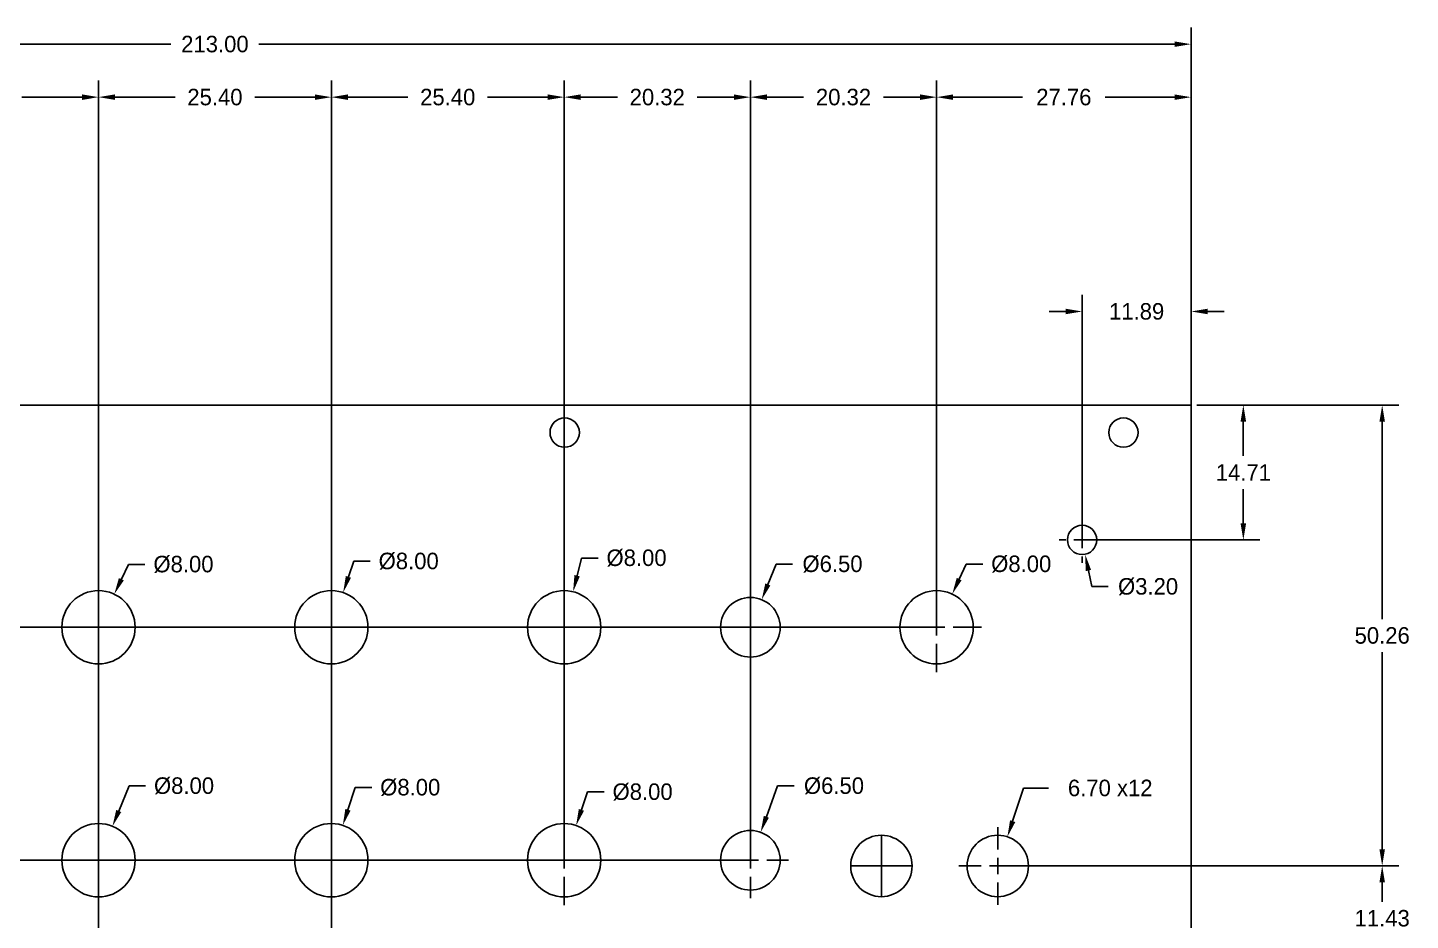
# Model space of a CAD drawing. Header units: millimetres. Extents: x -54 to 229, y -25 to 170.
# Drawn here: x 78.6 to 229.5, y 72.3 to 169.7 of the extents above; entities that cross this region are included whole.
import ezdxf

# ---------------------------------------------------------------- set-up
doc = ezdxf.new("R2010")
doc.units = ezdxf.units.MM
doc.header["$MEASUREMENT"] = 0
for name, color, linetype in [('Dimensions', 1, 'Continuous'), ('Dimensions 2', 1, 'Continuous'), ('Panel', 7, 'Continuous')]:
    doc.layers.add(name, color=color, linetype=linetype)
doc.dimstyles.get("Standard").update_dxf_attribs({"dimscale": 10, "dimtxt": 0.18, "dimasz": 0.18, "dimexe": 0.18, "dimexo": 0.0625, "dimgap": 0.09, "dimtad": 0, "dimtih": 1, "dimtoh": 1, "dimzin": 0, "dimdsep": 46, "dimtxsty": 'Standard', "dimcen": -0.09, "dimadec": 0, "dimazin": 0, "dimtfac": 1, "dimtdec": 4, "dimtofl": 0, "dimtmove": 0, "dimatfit": 3, "dimfxl": 1, "dimtolj": 1, "dimtzin": 0, "dimarcsym": 0})

# ---------------------------------------------------------------- blocks, each defined once
blk = doc.blocks.new('*D6')
at = {"layer": 'Defpoints', "color": 0, "transparency": 16777216}
for p in [(158.71, 107.28), (156.25, 101.26)]:
    blk.add_point(p, dxfattribs=at)
at = {"layer": 'Dimensions', "color": 0, "lineweight": -2, "transparency": 16777216}
for p, q in [((160.29, 111.16), (159.39, 108.95)), ((162.09, 111.16), (160.29, 111.16))]:
    blk.add_line(p, q, dxfattribs=at)
at = {"layer": 'Dimensions', "color": 0, "transparency": 16777216}
for p, q in [((157.48, 106.07), (157.48, 108.42)), ((155.68, 104.27), (153.33, 104.27)), ((156.58, 104.27), (158.38, 104.27)), ((157.48, 103.37), (157.48, 105.17)), ((159.28, 104.27), (161.63, 104.27)), ((157.48, 102.47), (157.48, 100.12))]:
    blk.add_line(p, q, dxfattribs=at)
blk.add_solid([(159.11, 109.06), (159.66, 108.83), (158.71, 107.28)], dxfattribs=at)
at = {"layer": 'Dimensions', "color": 0, "transparency": 16777216, "insert": (166.44, 111.16), "char_height": 1.8, "attachment_point": 5}
blk.add_mtext('\\A1;%%c6.50', dxfattribs=at)
blk = doc.blocks.new('*D7')
at = {"layer": 'Defpoints', "color": 0, "transparency": 16777216}
for p in [(158.6, 81.92), (156.36, 75.82)]:
    blk.add_point(p, dxfattribs=at)
at = {"layer": 'Dimensions', "color": 0, "lineweight": -2, "transparency": 16777216}
for p, q in [((160.45, 86.97), (159.22, 83.61)), ((162.25, 86.97), (160.45, 86.97))]:
    blk.add_line(p, q, dxfattribs=at)
at = {"layer": 'Dimensions', "color": 0, "transparency": 16777216}
for p, q in [((157.48, 80.67), (157.48, 83.02)), ((155.68, 78.87), (153.33, 78.87)), ((156.58, 78.87), (158.38, 78.87)), ((157.48, 77.97), (157.48, 79.77)), ((159.28, 78.87), (161.63, 78.87)), ((157.48, 77.07), (157.48, 74.72))]:
    blk.add_line(p, q, dxfattribs=at)
blk.add_solid([(158.94, 83.71), (159.5, 83.51), (158.6, 81.92)], dxfattribs=at)
at = {"layer": 'Dimensions', "color": 0, "transparency": 16777216, "insert": (166.6, 86.97), "char_height": 1.8, "attachment_point": 5}
blk.add_mtext('\\A1;%%c6.50', dxfattribs=at)
blk = doc.blocks.new('*D9')
at = {"layer": 'Defpoints', "color": 0, "transparency": 16777216}
for p in [(88.08, 107.88), (84.64, 100.66)]:
    blk.add_point(p, dxfattribs=at)
at = {"layer": 'Dimensions', "color": 0, "lineweight": -2, "transparency": 16777216}
for p, q in [((89.63, 111.13), (88.85, 109.51)), ((91.43, 111.13), (89.63, 111.13))]:
    blk.add_line(p, q, dxfattribs=at)
at = {"layer": 'Dimensions', "color": 0, "transparency": 16777216}
for p, q in [((86.36, 106.07), (86.36, 109.17)), ((84.56, 104.27), (81.46, 104.27)), ((85.46, 104.27), (87.26, 104.27)), ((86.36, 103.37), (86.36, 105.17)), ((88.16, 104.27), (91.26, 104.27)), ((86.36, 102.47), (86.36, 99.37))]:
    blk.add_line(p, q, dxfattribs=at)
blk.add_solid([(88.58, 109.64), (89.12, 109.38), (88.08, 107.88)], dxfattribs=at)
at = {"layer": 'Dimensions', "color": 0, "transparency": 16777216, "insert": (95.63, 111.13), "char_height": 1.8, "attachment_point": 5}
blk.add_mtext('\\A1;%%c8.00', dxfattribs=at)
blk = doc.blocks.new('*D10')
at = {"layer": 'Defpoints', "color": 0, "transparency": 16777216}
for p in [(113.05, 108.06), (110.47, 100.48)]:
    blk.add_point(p, dxfattribs=at)
at = {"layer": 'Dimensions', "color": 0, "lineweight": -2, "transparency": 16777216}
for p, q in [((114.2, 111.47), (113.63, 109.76)), ((116, 111.47), (114.2, 111.47))]:
    blk.add_line(p, q, dxfattribs=at)
at = {"layer": 'Dimensions', "color": 0, "transparency": 16777216}
for p, q in [((111.76, 106.07), (111.76, 109.17)), ((109.96, 104.27), (106.86, 104.27)), ((110.86, 104.27), (112.66, 104.27)), ((111.76, 103.37), (111.76, 105.17)), ((113.56, 104.27), (116.66, 104.27)), ((111.76, 102.47), (111.76, 99.37))]:
    blk.add_line(p, q, dxfattribs=at)
blk.add_solid([(113.34, 109.86), (113.91, 109.67), (113.05, 108.06)], dxfattribs=at)
at = {"layer": 'Dimensions', "color": 0, "transparency": 16777216, "insert": (120.2, 111.47), "char_height": 1.8, "attachment_point": 5}
blk.add_mtext('\\A1;%%c8.00', dxfattribs=at)
blk = doc.blocks.new('*D11')
at = {"layer": 'Defpoints', "color": 0, "transparency": 16777216}
for p in [(138.14, 108.15), (136.18, 100.39)]:
    blk.add_point(p, dxfattribs=at)
at = {"layer": 'Dimensions', "color": 0, "lineweight": -2, "transparency": 16777216}
for p, q in [((139.06, 111.82), (138.58, 109.89)), ((140.86, 111.82), (139.06, 111.82))]:
    blk.add_line(p, q, dxfattribs=at)
at = {"layer": 'Dimensions', "color": 0, "transparency": 16777216}
for p, q in [((137.16, 106.07), (137.16, 109.17)), ((135.36, 104.27), (132.26, 104.27)), ((136.26, 104.27), (138.06, 104.27)), ((137.16, 103.37), (137.16, 105.17)), ((138.96, 104.27), (142.06, 104.27)), ((137.16, 102.47), (137.16, 99.37))]:
    blk.add_line(p, q, dxfattribs=at)
blk.add_solid([(138.28, 109.97), (138.87, 109.82), (138.14, 108.15)], dxfattribs=at)
at = {"layer": 'Dimensions', "color": 0, "transparency": 16777216, "insert": (145.06, 111.82), "char_height": 1.8, "attachment_point": 5}
blk.add_mtext('\\A1;%%c8.00', dxfattribs=at)
blk = doc.blocks.new('*D12')
at = {"layer": 'Defpoints', "color": 0, "transparency": 16777216}
for p in [(179.5, 107.89), (176.1, 100.65)]:
    blk.add_point(p, dxfattribs=at)
at = {"layer": 'Dimensions', "color": 0, "lineweight": -2, "transparency": 16777216}
for p, q in [((181.03, 111.16), (180.26, 109.52)), ((182.83, 111.16), (181.03, 111.16))]:
    blk.add_line(p, q, dxfattribs=at)
at = {"layer": 'Dimensions', "color": 0, "transparency": 16777216}
for p, q in [((177.8, 106.07), (177.8, 109.17)), ((176, 104.27), (172.9, 104.27)), ((176.9, 104.27), (178.7, 104.27)), ((177.8, 103.37), (177.8, 105.17)), ((179.6, 104.27), (182.7, 104.27)), ((177.8, 102.47), (177.8, 99.37))]:
    blk.add_line(p, q, dxfattribs=at)
blk.add_solid([(179.99, 109.65), (180.53, 109.4), (179.5, 107.89)], dxfattribs=at)
at = {"layer": 'Dimensions', "color": 0, "transparency": 16777216, "insert": (187.03, 111.16), "char_height": 1.8, "attachment_point": 5}
blk.add_mtext('\\A1;%%c8.00', dxfattribs=at)
blk = doc.blocks.new('*D15')
at = {"layer": 'Defpoints', "color": 0, "transparency": 16777216}
for p in [(87.88, 82.57), (84.84, 75.17)]:
    blk.add_point(p, dxfattribs=at)
at = {"layer": 'Dimensions', "color": 0, "lineweight": -2, "transparency": 16777216}
for p, q in [((89.69, 86.97), (88.56, 84.23)), ((91.49, 86.97), (89.69, 86.97))]:
    blk.add_line(p, q, dxfattribs=at)
at = {"layer": 'Dimensions', "color": 0, "transparency": 16777216}
for p, q in [((86.36, 80.67), (86.36, 83.77)), ((84.56, 78.87), (81.46, 78.87)), ((85.46, 78.87), (87.26, 78.87)), ((86.36, 77.97), (86.36, 79.77)), ((88.16, 78.87), (91.26, 78.87)), ((86.36, 77.07), (86.36, 73.97))]:
    blk.add_line(p, q, dxfattribs=at)
blk.add_solid([(88.29, 84.35), (88.84, 84.12), (87.88, 82.57)], dxfattribs=at)
at = {"layer": 'Dimensions', "color": 0, "transparency": 16777216, "insert": (95.69, 86.97), "char_height": 1.8, "attachment_point": 5}
blk.add_mtext('\\A1;%%c8.00', dxfattribs=at)
blk = doc.blocks.new('*D16')
at = {"layer": 'Defpoints', "color": 0, "transparency": 16777216}
for p in [(113.01, 82.67), (110.51, 75.07)]:
    blk.add_point(p, dxfattribs=at)
at = {"layer": 'Dimensions', "color": 0, "lineweight": -2, "transparency": 16777216}
for p, q in [((114.37, 86.8), (113.57, 84.38)), ((116.17, 86.8), (114.37, 86.8))]:
    blk.add_line(p, q, dxfattribs=at)
at = {"layer": 'Dimensions', "color": 0, "transparency": 16777216}
for p, q in [((111.76, 80.67), (111.76, 83.77)), ((109.96, 78.87), (106.86, 78.87)), ((110.86, 78.87), (112.66, 78.87)), ((111.76, 77.97), (111.76, 79.77)), ((113.56, 78.87), (116.66, 78.87)), ((111.76, 77.07), (111.76, 73.97))]:
    blk.add_line(p, q, dxfattribs=at)
blk.add_solid([(113.29, 84.47), (113.86, 84.28), (113.01, 82.67)], dxfattribs=at)
at = {"layer": 'Dimensions', "color": 0, "transparency": 16777216, "insert": (120.37, 86.8), "char_height": 1.8, "attachment_point": 5}
blk.add_mtext('\\A1;%%c8.00', dxfattribs=at)
blk = doc.blocks.new('*D17')
at = {"layer": 'Defpoints', "color": 0, "transparency": 16777216}
for p in [(138.46, 82.65), (135.86, 75.09)]:
    blk.add_point(p, dxfattribs=at)
at = {"layer": 'Dimensions', "color": 0, "lineweight": -2, "transparency": 16777216}
for p, q in [((139.72, 86.31), (139.05, 84.35)), ((141.52, 86.31), (139.72, 86.31))]:
    blk.add_line(p, q, dxfattribs=at)
at = {"layer": 'Dimensions', "color": 0, "transparency": 16777216}
for p, q in [((137.16, 80.67), (137.16, 83.77)), ((135.36, 78.87), (132.26, 78.87)), ((136.26, 78.87), (138.06, 78.87)), ((137.16, 77.97), (137.16, 79.77)), ((138.96, 78.87), (142.06, 78.87)), ((137.16, 77.07), (137.16, 73.97))]:
    blk.add_line(p, q, dxfattribs=at)
blk.add_solid([(138.76, 84.45), (139.33, 84.26), (138.46, 82.65)], dxfattribs=at)
at = {"layer": 'Dimensions', "color": 0, "transparency": 16777216, "insert": (145.72, 86.31), "char_height": 1.8, "attachment_point": 5}
blk.add_mtext('\\A1;%%c8.00', dxfattribs=at)
blk = doc.blocks.new('*D30')
at = {"layer": 'Defpoints', "color": 0, "transparency": 16777216}
for p in [(185.52, 81.42), (183.42, 75.06)]:
    blk.add_point(p, dxfattribs=at)
at = {"layer": 'Dimensions', "color": 0, "lineweight": -2, "transparency": 16777216}
for p, q in [((187.29, 86.74), (186.09, 83.13)), ((189.99, 86.74), (187.29, 86.74)), ((184.47, 80.04), (184.47, 82.49)), ((184.47, 77.34), (184.47, 79.14)), ((182.67, 78.24), (180.22, 78.24)), ((183.57, 78.24), (185.37, 78.24)), ((186.27, 78.24), (188.72, 78.24)), ((184.47, 76.44), (184.47, 73.99))]:
    blk.add_line(p, q, dxfattribs=at)
at = {"layer": 'Dimensions', "color": 0, "transparency": 16777216}
blk.add_solid([(185.81, 83.22), (186.38, 83.03), (185.52, 81.42)], dxfattribs=at)
at = {"layer": 'Dimensions', "color": 0, "transparency": 16777216, "insert": (196.74, 86.74), "char_height": 1.8, "attachment_point": 5}
blk.add_mtext('\\A1;6.70 x12', dxfattribs=at)
blk = doc.blocks.new('*D31')
at = {"layer": 'Defpoints', "color": 0, "transparency": 16777216}
for p in [(193.35, 115.36), (194, 112.23)]:
    blk.add_point(p, dxfattribs=at)
at = {"layer": 'Dimensions 2', "color": 0, "transparency": 16777216}
for p, q in [((193.68, 115.59), (193.68, 116.3)), ((193.68, 112.89), (193.68, 114.69)), ((191.88, 113.8), (191.18, 113.8)), ((192.78, 113.8), (194.57, 113.8)), ((195.47, 113.8), (196.18, 113.8)), ((193.68, 112), (193.68, 111.3))]:
    blk.add_line(p, q, dxfattribs=at)
at = {"layer": 'Dimensions 2', "color": 0, "lineweight": -2, "transparency": 16777216}
for p, q in [((194.72, 108.7), (194.36, 110.46)), ((196.52, 108.7), (194.72, 108.7))]:
    blk.add_line(p, q, dxfattribs=at)
at = {"layer": 'Dimensions 2', "color": 0, "transparency": 16777216}
blk.add_solid([(194.65, 110.52), (194.07, 110.4), (194, 112.23)], dxfattribs=at)
at = {"layer": 'Dimensions 2', "color": 0, "transparency": 16777216, "insert": (200.87, 108.7), "char_height": 1.8, "attachment_point": 5}
blk.add_mtext('\\A1;%%c3.20', dxfattribs=at)
blk = doc.blocks.new('*D35')
at = {"layer": 'Defpoints', "color": 0, "transparency": 16777216}
for p in [(86.36, 162.08), (60.96, 28.07), (86.36, 28.07)]:
    blk.add_point(p, dxfattribs=at)
at = {"layer": 'Dimensions 2', "color": 0, "lineweight": -2, "transparency": 16777216}
for p, q in [((60.96, 28.7), (60.96, 163.88)), ((86.36, 28.7), (86.36, 163.88)), ((62.76, 162.08), (69.31, 162.08)), ((84.56, 162.08), (78.01, 162.08))]:
    blk.add_line(p, q, dxfattribs=at)
at = {"layer": 'Dimensions 2', "color": 0, "transparency": 16777216}
for points in [[(62.76, 162.38), (62.76, 161.78), (60.96, 162.08)], [(84.56, 162.38), (84.56, 161.78), (86.36, 162.08)]]:
    blk.add_solid(points, dxfattribs=at)
at = {"layer": 'Dimensions 2', "color": 0, "transparency": 16777216, "insert": (73.66, 162.08), "char_height": 1.8, "attachment_point": 5}
blk.add_mtext('\\A1;25.40', dxfattribs=at)
blk = doc.blocks.new('*D36')
at = {"layer": 'Defpoints', "color": 0, "transparency": 16777216}
for p in [(111.76, 162.08), (86.36, 104.27), (111.76, 104.27)]:
    blk.add_point(p, dxfattribs=at)
at = {"layer": 'Dimensions 2', "color": 0, "lineweight": -2, "transparency": 16777216}
for p, q in [((86.36, 104.89), (86.36, 163.88)), ((111.76, 104.89), (111.76, 163.88)), ((88.16, 162.08), (94.71, 162.08)), ((109.96, 162.08), (103.41, 162.08))]:
    blk.add_line(p, q, dxfattribs=at)
at = {"layer": 'Dimensions 2', "color": 0, "transparency": 16777216}
for points in [[(88.16, 162.38), (88.16, 161.78), (86.36, 162.08)], [(109.96, 162.38), (109.96, 161.78), (111.76, 162.08)]]:
    blk.add_solid(points, dxfattribs=at)
at = {"layer": 'Dimensions 2', "color": 0, "transparency": 16777216, "insert": (99.06, 162.08), "char_height": 1.8, "attachment_point": 5}
blk.add_mtext('\\A1;25.40', dxfattribs=at)
blk = doc.blocks.new('*D37')
at = {"layer": 'Defpoints', "color": 0, "transparency": 16777216}
for p in [(137.16, 162.08), (137.16, 78.87), (111.76, 28.07)]:
    blk.add_point(p, dxfattribs=at)
at = {"layer": 'Dimensions 2', "color": 0, "lineweight": -2, "transparency": 16777216}
for p, q in [((111.76, 28.7), (111.76, 163.88)), ((137.16, 79.49), (137.16, 163.88)), ((113.56, 162.08), (120.11, 162.08)), ((135.36, 162.08), (128.81, 162.08))]:
    blk.add_line(p, q, dxfattribs=at)
at = {"layer": 'Dimensions 2', "color": 0, "transparency": 16777216}
for points in [[(113.56, 162.38), (113.56, 161.78), (111.76, 162.08)], [(135.36, 162.38), (135.36, 161.78), (137.16, 162.08)]]:
    blk.add_solid(points, dxfattribs=at)
at = {"layer": 'Dimensions 2', "color": 0, "transparency": 16777216, "insert": (124.46, 162.08), "char_height": 1.8, "attachment_point": 5}
blk.add_mtext('\\A1;25.40', dxfattribs=at)
blk = doc.blocks.new('*D38')
at = {"layer": 'Defpoints', "color": 0, "transparency": 16777216}
for p in [(157.48, 162.08), (137.16, 104.27), (157.48, 104.27)]:
    blk.add_point(p, dxfattribs=at)
at = {"layer": 'Dimensions 2', "color": 0, "lineweight": -2, "transparency": 16777216}
for p, q in [((137.16, 104.89), (137.16, 163.88)), ((157.48, 104.89), (157.48, 163.88)), ((138.96, 162.08), (142.97, 162.08)), ((155.68, 162.08), (151.67, 162.08))]:
    blk.add_line(p, q, dxfattribs=at)
at = {"layer": 'Dimensions 2', "color": 0, "transparency": 16777216}
for points in [[(138.96, 162.38), (138.96, 161.78), (137.16, 162.08)], [(155.68, 162.38), (155.68, 161.78), (157.48, 162.08)]]:
    blk.add_solid(points, dxfattribs=at)
at = {"layer": 'Dimensions 2', "color": 0, "transparency": 16777216, "insert": (147.32, 162.08), "char_height": 1.8, "attachment_point": 5}
blk.add_mtext('\\A1;20.32', dxfattribs=at)
blk = doc.blocks.new('*D39')
at = {"layer": 'Defpoints', "color": 0, "transparency": 16777216}
for p in [(177.8, 162.08), (177.8, 104.27), (157.48, 78.87)]:
    blk.add_point(p, dxfattribs=at)
at = {"layer": 'Dimensions 2', "color": 0, "lineweight": -2, "transparency": 16777216}
for p, q in [((157.48, 79.49), (157.48, 163.88)), ((177.8, 104.89), (177.8, 163.88)), ((159.28, 162.08), (163.29, 162.08)), ((176, 162.08), (171.99, 162.08))]:
    blk.add_line(p, q, dxfattribs=at)
at = {"layer": 'Dimensions 2', "color": 0, "transparency": 16777216}
for points in [[(159.28, 162.38), (159.28, 161.78), (157.48, 162.08)], [(176, 162.38), (176, 161.78), (177.8, 162.08)]]:
    blk.add_solid(points, dxfattribs=at)
at = {"layer": 'Dimensions 2', "color": 0, "transparency": 16777216, "insert": (167.64, 162.08), "char_height": 1.8, "attachment_point": 5}
blk.add_mtext('\\A1;20.32', dxfattribs=at)
blk = doc.blocks.new('*D40')
at = {"layer": 'Defpoints', "color": 0, "transparency": 16777216}
for p in [(205.56, 162.08), (177.8, 104.27), (205.56, 104.27)]:
    blk.add_point(p, dxfattribs=at)
at = {"layer": 'Dimensions 2', "color": 0, "lineweight": -2, "transparency": 16777216}
for p, q in [((177.8, 104.89), (177.8, 163.88)), ((205.56, 104.89), (205.56, 163.88)), ((179.6, 162.08), (187.18, 162.08)), ((203.76, 162.08), (196.18, 162.08))]:
    blk.add_line(p, q, dxfattribs=at)
at = {"layer": 'Dimensions 2', "color": 0, "transparency": 16777216}
for points in [[(179.6, 162.38), (179.6, 161.78), (177.8, 162.08)], [(203.76, 162.38), (203.76, 161.78), (205.56, 162.08)]]:
    blk.add_solid(points, dxfattribs=at)
at = {"layer": 'Dimensions 2', "color": 0, "transparency": 16777216, "insert": (191.68, 162.08), "char_height": 1.8, "attachment_point": 5}
blk.add_mtext('\\A1;27.76', dxfattribs=at)
blk = doc.blocks.new('*D41')
at = {"layer": 'Defpoints', "color": 0, "transparency": 16777216}
for p in [(205.56, 167.86), (-7.44, 128.5), (205.56, 128.5)]:
    blk.add_point(p, dxfattribs=at)
at = {"layer": 'Dimensions 2', "color": 0, "lineweight": -2, "transparency": 16777216}
for p, q in [((-7.44, 129.12), (-7.44, 169.66)), ((205.56, 129.12), (205.56, 169.66)), ((-5.64, 167.86), (94.26, 167.86)), ((203.76, 167.86), (103.86, 167.86))]:
    blk.add_line(p, q, dxfattribs=at)
at = {"layer": 'Dimensions 2', "color": 0, "transparency": 16777216}
for points in [[(-5.64, 168.16), (-5.64, 167.56), (-7.44, 167.86)], [(203.76, 168.16), (203.76, 167.56), (205.56, 167.86)]]:
    blk.add_solid(points, dxfattribs=at)
at = {"layer": 'Dimensions 2', "color": 0, "transparency": 16777216, "insert": (99.06, 167.86), "char_height": 1.8, "attachment_point": 5}
blk.add_mtext('\\A1;213.00', dxfattribs=at)
blk = doc.blocks.new('*D43')
at = {"layer": 'Defpoints', "color": 0, "transparency": 16777216}
for p in [(177.8, 104.27), (-38.94, 78.87), (157.48, 78.87)]:
    blk.add_point(p, dxfattribs=at)
at = {"layer": 'Dimensions 2', "color": 0, "lineweight": -2, "transparency": 16777216}
for p, q in [((177.18, 104.27), (-40.74, 104.27)), ((-38.94, 102.47), (-38.94, 93.37)), ((-38.94, 80.67), (-38.94, 89.77)), ((156.85, 78.87), (-40.74, 78.87))]:
    blk.add_line(p, q, dxfattribs=at)
at = {"layer": 'Dimensions 2', "color": 0, "transparency": 16777216}
for points in [[(-39.24, 102.47), (-38.64, 102.47), (-38.94, 104.27)], [(-39.24, 80.67), (-38.64, 80.67), (-38.94, 78.87)]]:
    blk.add_solid(points, dxfattribs=at)
at = {"layer": 'Dimensions 2', "color": 0, "transparency": 16777216, "insert": (-38.94, 91.57), "char_height": 1.8, "attachment_point": 5}
blk.add_mtext('\\A1;25.40', dxfattribs=at)
blk = doc.blocks.new('*D54')
at = {"layer": 'Defpoints', "color": 0, "transparency": 16777216}
for p in [(193.68, 138.71), (205.56, 128.5), (193.68, 113.8)]:
    blk.add_point(p, dxfattribs=at)
at = {"layer": 'Dimensions 2', "color": 0, "lineweight": -2, "transparency": 16777216}
for p, q in [((193.68, 114.42), (193.68, 140.51)), ((205.56, 129.12), (205.56, 140.51)), ((191.88, 138.71), (190.07, 138.71)), ((207.36, 138.71), (209.16, 138.71))]:
    blk.add_line(p, q, dxfattribs=at)
at = {"layer": 'Dimensions 2', "color": 0, "transparency": 16777216}
for points in [[(191.88, 139.01), (191.88, 138.41), (193.68, 138.71)], [(207.36, 139.01), (207.36, 138.41), (205.56, 138.71)]]:
    blk.add_solid(points, dxfattribs=at)
at = {"layer": 'Dimensions 2', "color": 0, "transparency": 16777216, "insert": (199.62, 138.71), "char_height": 1.8, "attachment_point": 5}
blk.add_mtext('\\A1;11.89', dxfattribs=at)
blk = doc.blocks.new('*D55')
at = {"layer": 'Defpoints', "color": 0, "transparency": 16777216}
for p in [(205.56, 128.5), (193.68, 113.8), (211.26, 113.8)]:
    blk.add_point(p, dxfattribs=at)
at = {"layer": 'Dimensions 2', "color": 0, "lineweight": -2, "transparency": 16777216}
for p, q in [((206.19, 128.5), (213.06, 128.5)), ((211.26, 126.7), (211.26, 122.95)), ((211.26, 115.59), (211.26, 119.35)), ((194.3, 113.8), (213.06, 113.8))]:
    blk.add_line(p, q, dxfattribs=at)
at = {"layer": 'Dimensions 2', "color": 0, "transparency": 16777216}
for points in [[(210.96, 126.7), (211.56, 126.7), (211.26, 128.5)], [(210.96, 115.59), (211.56, 115.59), (211.26, 113.8)]]:
    blk.add_solid(points, dxfattribs=at)
at = {"layer": 'Dimensions 2', "color": 0, "transparency": 16777216, "insert": (211.26, 121.15), "char_height": 1.8, "attachment_point": 5}
blk.add_mtext('\\A1;14.71', dxfattribs=at)
blk = doc.blocks.new('*D65')
at = {"layer": 'Defpoints', "color": 0, "transparency": 16777216}
for p in [(205.56, 128.5), (184.47, 78.24), (226.41, 78.24)]:
    blk.add_point(p, dxfattribs=at)
at = {"layer": 'Dimensions 2', "color": 0, "lineweight": -2, "transparency": 16777216}
for p, q in [((206.19, 128.5), (228.21, 128.5)), ((226.41, 126.7), (226.41, 105.17)), ((226.41, 80.04), (226.41, 101.57)), ((185.1, 78.24), (228.21, 78.24))]:
    blk.add_line(p, q, dxfattribs=at)
at = {"layer": 'Dimensions 2', "color": 0, "transparency": 16777216}
for points in [[(226.11, 126.7), (226.71, 126.7), (226.41, 128.5)], [(226.11, 80.04), (226.71, 80.04), (226.41, 78.24)]]:
    blk.add_solid(points, dxfattribs=at)
at = {"layer": 'Dimensions 2', "color": 0, "transparency": 16777216, "insert": (226.41, 103.37), "char_height": 1.8, "attachment_point": 5}
blk.add_mtext('\\A1;50.26', dxfattribs=at)
blk = doc.blocks.new('*D70')
at = {"layer": 'Defpoints', "color": 0, "transparency": 16777216}
for p in [(184.47, 78.24), (226.41, 78.24), (184.47, 66.81)]:
    blk.add_point(p, dxfattribs=at)
at = {"layer": 'Dimensions 2', "color": 0, "lineweight": -2, "transparency": 16777216}
for p, q in [((185.09, 78.24), (228.21, 78.24)), ((226.41, 76.44), (226.41, 74.32)), ((226.41, 68.61), (226.41, 70.72)), ((185.09, 66.81), (228.21, 66.81))]:
    blk.add_line(p, q, dxfattribs=at)
at = {"layer": 'Dimensions 2', "color": 0, "transparency": 16777216}
for points in [[(226.11, 76.44), (226.71, 76.44), (226.41, 78.24)], [(226.11, 68.61), (226.71, 68.61), (226.41, 66.81)]]:
    blk.add_solid(points, dxfattribs=at)
at = {"layer": 'Dimensions 2', "color": 0, "transparency": 16777216, "insert": (226.41, 72.53), "char_height": 1.8, "attachment_point": 5}
blk.add_mtext('\\A1;11.43', dxfattribs=at)

msp = doc.modelspace()

# ---------------------------------------------------------------- linework, layer by layer
at = {"layer": 'Dimensions'}
for q in [(171.77, 81.53), (168.48, 78.24), (175.06, 78.24), (171.77, 74.95)]:
    msp.add_line((171.77, 78.24), q, dxfattribs=at)
at = {"layer": 'Panel'}
msp.add_lwpolyline([(-7.44, 0), (-7.44, 128.5), (205.56, 128.5), (205.56, 0)], close=True, dxfattribs=at)
for centre, radius in [((137.22, 125.5), 1.6), ((198.18, 125.5), 1.6), ((193.675, 113.795), 1.6), ((86.36, 104.27), 4), ((111.76, 104.27), 4), ((137.16, 104.27), 4), ((157.48, 104.27), 3.25), ((177.8, 104.27), 4), ((86.36, 78.87), 4), ((111.76, 78.87), 4), ((137.16, 78.87), 4), ((157.48, 78.87), 3.25), ((171.77, 78.24), 3.35), ((184.47, 78.24), 3.35)]:
    msp.add_circle(centre, radius, dxfattribs=at)

# ---------------------------------------------------------------- dimensions: what is measured, and where the dimension line sits
at = {"layer": 'Dimensions'}
for p1, p2, picture, middle in [((84.641, 100.658), (88.079, 107.882), '*D9', (95.626, 111.133)), ((110.474, 100.482), (113.046, 108.058), '*D10', (120.204, 111.466)), ((136.184, 100.391), (138.136, 108.149), '*D11', (145.06, 111.818)), ((156.253, 101.261), (158.707, 107.279), '*D6', (166.44, 111.16)), ((176.103, 100.648), (179.497, 107.892), '*D12', (187.027, 111.16)), ((84.84, 75.17), (87.88, 82.57), '*D15', (95.686, 86.967)), ((110.509, 75.071), (113.011, 82.669), '*D16', (120.373, 86.802)), ((156.359, 75.819), (158.601, 81.921), '*D7', (166.605, 86.967)), ((135.859, 75.087), (138.461, 82.653), '*D17', (145.718, 86.309))]:
    dim = msp.add_diameter_dim_2p(p1=p1, p2=p2, dimstyle='Standard', dxfattribs=at)
    dim.commit()
    dim.dimension.update_dxf_attribs({"geometry": picture, "text_midpoint": middle, "dimtype": 163})
dim = msp.add_diameter_dim_2p(p1=(183.416, 75.06), p2=(185.524, 81.42), dimstyle='Standard', override={"dimpost": '<> x12'}, dxfattribs=at)
dim.commit()
dim.dimension.update_dxf_attribs({"geometry": '*D30', "text_midpoint": (196.737, 86.74), "dimtype": 163})
at = {"layer": 'Dimensions 2'}
for base, p1, p2, picture, middle in [((205.56, 167.858), (-7.44, 128.5), (205.56, 128.5), '*D41', (99.06, 167.858)), ((86.36, 162.079), (60.96, 28.07), (86.36, 28.07), '*D35', (73.66, 162.079)), ((111.76, 162.079), (86.36, 104.27), (111.76, 104.27), '*D36', (99.06, 162.079)), ((137.16, 162.079), (111.76, 28.07), (137.16, 78.87), '*D37', (124.46, 162.079)), ((157.48, 162.079), (137.16, 104.27), (157.48, 104.27), '*D38', (147.32, 162.079)), ((177.8, 162.079), (157.48, 78.87), (177.8, 104.27), '*D39', (167.64, 162.079)), ((205.56, 162.079), (177.8, 104.27), (205.56, 104.27), '*D40', (191.68, 162.079)), ((193.675, 138.705549922), (205.56, 128.5), (193.675, 113.795), '*D54', (199.6175, 138.705549922))]:
    dim = msp.add_linear_dim(base=base, p1=p1, p2=p2, dimstyle='Standard', dxfattribs=at)
    dim.commit()
    dim.dimension.update_dxf_attribs({"geometry": picture, "text_midpoint": middle})
for base, p1, p2, picture, middle in [((226.414, 78.24), (205.56, 128.5), (184.47, 78.24), '*D65', (226.414, 103.37)), ((211.257150007, 113.795), (205.56, 128.5), (193.675, 113.795), '*D55', (211.257150007, 121.1475)), ((-38.944, 78.87), (177.8, 104.27), (157.48, 78.87), '*D43', (-38.944, 91.57)), ((226.414, 78.24), (184.47, 66.81), (184.47, 78.24), '*D70', (226.414, 72.525))]:
    dim = msp.add_linear_dim(base=base, p1=p1, p2=p2, angle=90, dimstyle='Standard', dxfattribs=at)
    dim.commit()
    dim.dimension.update_dxf_attribs({"geometry": picture, "text_midpoint": middle})
dim = msp.add_diameter_dim_2p(p1=(193.353, 115.362), p2=(193.997, 112.228), dimstyle='Standard', dxfattribs=at)
dim.commit()
dim.dimension.update_dxf_attribs({"geometry": '*D31', "text_midpoint": (200.871, 108.701), "dimtype": 163})

doc.saveas('drawing.dxf')
